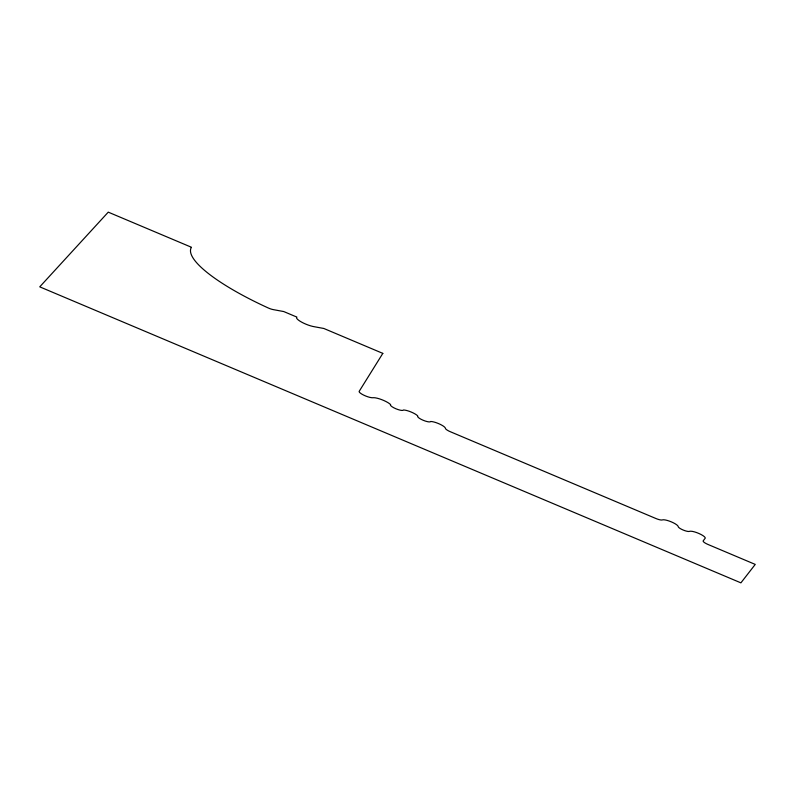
<?xml version="1.0" encoding="UTF-8"?>
<svg xmlns="http://www.w3.org/2000/svg" width="795" height="795" viewBox="0 0 795 795"><rect width="100%" height="100%" fill="white"/><g stroke="black" fill="none" stroke-linecap="round" stroke-linejoin="round"><path stroke-width="1.19" d="M382.812 353.397L359.29 391.17A7.92 1.848 22 0 0 363.663 395.105A7.92 1.848 22 0 0 372.746 397.748A10.574 2.465 22 0 1 381.749 399.656A10.574 2.465 22 0 1 390.603 404.576A7.016 1.64 22 0 0 395.89 408.759A7.016 1.64 22 0 0 403.443 409.991A8.745 2.047 22 0 1 411.353 412.108A8.745 2.047 22 0 1 417.822 416.063A7.016 1.64 22 0 0 423.099 420.237A7.016 1.64 22 0 0 430.651 421.479A8.745 2.047 22 0 1 439.734 424.113A8.745 2.047 22 0 1 445.409 428.336A6.231 1.451 22 0 0 450.288 431.705L655.945 518.529A6.231 1.451 22 0 0 662.424 519.9A8.745 2.047 22 0 1 671.358 521.878A8.745 2.047 22 0 1 678.205 526.558A6.231 1.451 22 0 0 683.094 529.997A6.231 1.451 22 0 0 689.573 531.348A8.675 2.027 22 0 1 698.894 533.475A8.675 2.027 22 0 1 705.245 538.185L703.178 540.848A6.231 1.451 22 0 0 707.977 544.456L755.25 564.41L740.9 582.854L39.75 286.846L108.259 212.146L191.436 247.255A115.295 26.911 22 0 0 268.213 307.953A6.231 1.451 22 0 0 273.212 309.603L283.745 311.551L296.883 317.096A11.687 2.733 22 0 0 301.712 322.174A11.687 2.733 22 0 0 314.393 326.735L323.853 328.484L382.832 353.378"/></g></svg>
